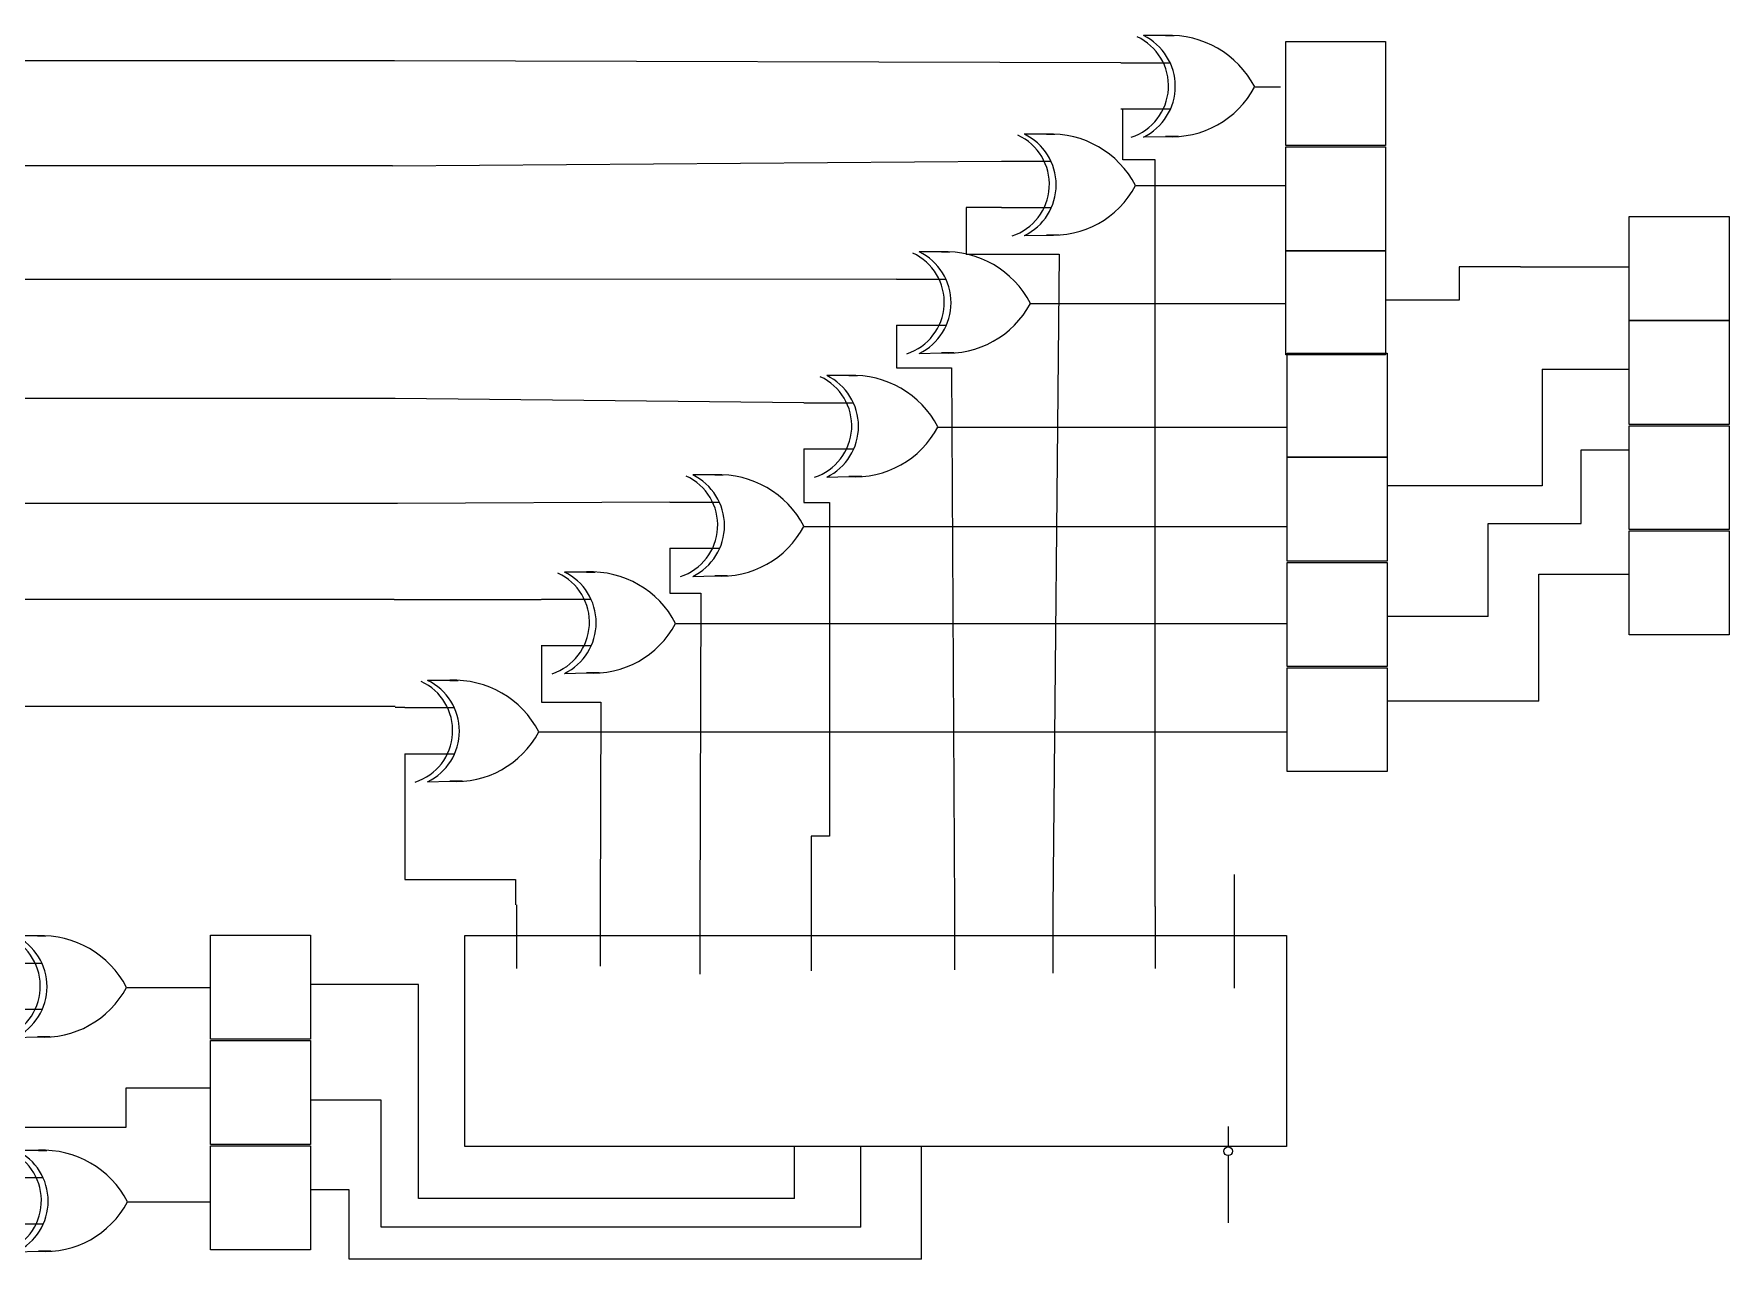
# Model space of a CAD drawing. Header units: millimetres. Extents: x 758 to 10507, y -281 to 3240.
# Drawn here: x 6362 to 10507, y 196 to 3190 of the extents above; entities that cross this region are included whole.
import ezdxf

# ---------------------------------------------------------------- set-up
doc = ezdxf.new("R2010")
doc.units = ezdxf.units.MM

# ---------------------------------------------------------------- blocks, each defined once
blk = doc.blocks.new('XOR')
for p, q in [((-280.6, 125.7), (-334.9, 125.7)), ((-390.5, 59.4), (-269.7, 59.4)), ((-62.9, 0), (0, 0)), ((-390.5, -53.5), (-269.7, -53.5)), ((-334.9, -122.2), (-280.6, -121))]:
    blk.add_line(p, q)
for points in [[(-280.6, 125.7), (-260, 125.7)], [(-249.4, -121), (-280.6, -121)]]:
    blk.add_lwpolyline(points)
for centre, radius, start, end in [((-394.6, 1.7), 137.6, 295.7226, 64.2774), ((-270.3, -107.8), 233.8, 27.473, 92.5256), ((-405.8, 2.8), 132.2, 288.0536, 65.2858), ((-265, 107.3), 228.8, 266.0853, 332.0271)]:
    blk.add_arc(centre, radius, start, end)

msp = doc.modelspace()

# ---------------------------------------------------------------- linework, layer by layer
for p, q in [((7243.2, 3124.8), (3244.5, 3124.8)), ((9019.1, 3120.1), (7243.2, 3124.8)), ((9409.6, 3060.7), (9409.6, 3060.7)), ((9409.6, 3060.7), (9409.6, 3060.7)), ((9409.6, 3060.7), (9409.6, 3060.7)), ((9024.4, 2883), (9024.4, 3007.3)), ((7238.9, 2868.4), (3244.5, 2868.4)), ((7238.9, 2868.4), (8727.9, 2879.2)), ((9103.2, 2883), (9024.4, 2883)), ((9103.2, 1057.5), (9103.2, 2883)), ((9118.4, 2819.8), (9422.5, 2819.8)), ((8727.9, 2766.4), (8641.1, 2766.4)), ((8641.1, 2766.4), (8641.1, 2652.3)), ((8641.1, 2652.3), (8869, 2652.3)), ((8869, 2652.3), (8853.6, 1051.9)), ((9996.6, 2620.8), (9846.4, 2620.8)), ((9846.4, 2620.8), (9846.4, 2539.7)), ((9996.6, 2620.8), (10262.2, 2620.8)), ((7234.5, 2590.2), (3244.5, 2590.2)), ((8470.7, 2591.2), (7234.5, 2590.2)), ((8861.3, 2531.8), (9422.5, 2531.8)), ((9846.4, 2539.7), (9666.9, 2539.7)), ((8470.7, 2478.4), (8470.7, 2374)), ((8470.7, 2374), (8605.8, 2374)), ((8605.8, 2374), (8612.5, 1054.7)), ((10049.3, 2371.4), (10262.2, 2371.4)), ((10049.3, 2371.4), (10049.3, 2085.6)), ((7245.1, 2299.2), (3247.8, 2299.2)), ((8244.7, 2289.1), (7245.1, 2299.2)), ((8635.2, 2229.7), (9425.8, 2229.7)), ((8244.7, 2176.3), (8244.7, 2045)), ((10144.6, 1993.8), (10144.6, 2174.2)), ((10144.6, 2174.2), (10262.2, 2174.2)), ((10049.3, 2085.6), (9670.3, 2085.6)), ((7250.6, 2042.9), (3247.8, 2042.9)), ((7916.9, 2046.3), (7250.6, 2042.9)), ((8244.7, 2045), (8307.5, 2045)), ((8307.5, 2045), (8307.5, 1229.8)), ((9917.4, 1766.7), (9917.4, 1993.8)), ((9917.4, 1993.8), (10144.6, 1993.8)), ((8307.5, 1986.9), (9425.8, 1986.9)), ((7916.9, 1933.4), (7916.9, 1824)), ((10041.2, 1560), (10041.2, 1870.1)), ((10041.2, 1870.1), (10262.2, 1870.1)), ((7916.9, 1824), (7992.4, 1824)), ((7992.4, 1824), (7990.1, 1040.7)), ((7242.4, 1808.3), (3247.8, 1808.3)), ((7242.4, 1808.3), (7602.2, 1808.3)), ((7993.8, 1749.6), (9425.8, 1749.6)), ((9917.4, 1766.7), (9670.3, 1766.7)), ((7603.3, 1696.2), (7603.3, 1557.4)), ((7245.1, 1546.5), (3247.8, 1546.5)), ((7268.8, 1544.2), (7245.1, 1544.2)), ((7603.3, 1557.4), (7747.7, 1557.4)), ((7747.7, 1557.4), (7746.1, 1046.3)), ((10041.2, 1560), (9670.3, 1560)), ((7659.3, 1484.8), (9425.8, 1484.8)), ((7268.8, 1431.3), (7268.8, 1124.1)), ((8307.5, 1229.8), (8262, 1229.8)), ((8262, 1229.8), (8262, 1040.7)), ((7268.8, 1124.1), (7539.3, 1124.1)), ((7539.3, 1124.1), (7539.3, 1061.6)), ((9296.3, 1135.7), (9296.3, 857.9)), ((7542.1, 1061.6), (7542.1, 906.3)), ((7746.1, 1046.3), (7746.1, 911.8)), ((7990.1, 1040.7), (7990.1, 892.2)), ((8262, 1040.7), (8262, 900.6)), ((8612.5, 1054.7), (8612.5, 903.4)), ((8853.6, 1051.9), (8853.6, 895)), ((9103.2, 1057.5), (9103.2, 906.2)), ((6651.2, 860.1), (6793.6, 860.1)), ((7302.6, 867), (7038.1, 867)), ((7302.6, 344.4), (7302.6, 867)), ((6587.5, 518.2), (6587.5, 614.6)), ((6587.5, 614.6), (6793.6, 614.6)), ((7210.8, 584.5), (7038.1, 584.5)), ((7210.8, 273.8), (7210.8, 584.5)), ((5783.7, 518.2), (6587.5, 518.2)), ((9282.2, 520.4), (9282.2, 470.1)), ((8221.4, 344.4), (8221.4, 471.5)), ((8383.9, 273.8), (8383.9, 471.5)), ((8532.3, 196.1), (8532.3, 471.5)), ((9282.2, 448.9), (9282.2, 284.8)), ((6653.8, 336.1), (6793.6, 336.1)), ((7133, 365.6), (7038.1, 365.6)), ((7133, 196.1), (7133, 365.6)), ((8221.4, 344.4), (7302.6, 344.4)), ((8383.9, 273.8), (7210.8, 273.8)), ((8532.3, 196.1), (7133, 196.1))]:
    msp.add_line(p, q)
for points in [[(9422.5, 3171.8), (9666.9, 3171.8), (9666.9, 2917.8), (9422.5, 2917.8)], [(9422.5, 2914.5), (9666.9, 2914.5), (9666.9, 2660.5), (9422.5, 2660.5)], [(10262.2, 2744.3), (10506.7, 2744.3), (10506.7, 2490.2), (10262.2, 2490.2)], [(9422.5, 2660.6), (9666.9, 2660.6), (9666.9, 2406.5), (9422.5, 2406.5)], [(10262.2, 2490.2), (10506.7, 2490.2), (10506.7, 2236.2), (10262.2, 2236.2)], [(9425.8, 2410.1), (9670.3, 2410.1), (9670.3, 2156.1), (9425.8, 2156.1)], [(10262.2, 2232.9), (10506.7, 2232.9), (10506.7, 1978.9), (10262.2, 1978.9)], [(9425.8, 2156.1), (9670.3, 2156.1), (9670.3, 1902), (9425.8, 1902)], [(10262.2, 1975.6), (10506.7, 1975.6), (10506.7, 1721.6), (10262.2, 1721.6)], [(9425.8, 1898.8), (9670.3, 1898.8), (9670.3, 1644.7), (9425.8, 1644.7)], [(9425.8, 1641.5), (9670.3, 1641.5), (9670.3, 1387.4), (9425.8, 1387.4)], [(6793.6, 987.6), (7038.1, 987.6), (7038.1, 733.5), (6793.6, 733.5)], [(7415.7, 987.1), (9424.7, 987.1), (9424.7, 471.5), (7415.7, 471.5)], [(6793.6, 730.3), (7038.1, 730.3), (7038.1, 476.2), (6793.6, 476.2)], [(6793.6, 473), (7038.1, 473), (7038.1, 218.9), (6793.6, 218.9)]]:
    msp.add_lwpolyline(points, close=True)
msp.add_circle((9281.7, 459.5), 10.6)

# ---------------------------------------------------------------- block references
for p in [(9409.6, 3060.7), (9118.4, 2819.8), (8861.3, 2531.8), (8635.2, 2229.7), (8307.5, 1986.9), (7993.8, 1749.6), (7659.3, 1484.8), (6651.2, 860.1), (6653.8, 336.1)]:
    msp.add_blockref('XOR', p)

doc.saveas('drawing.dxf')
